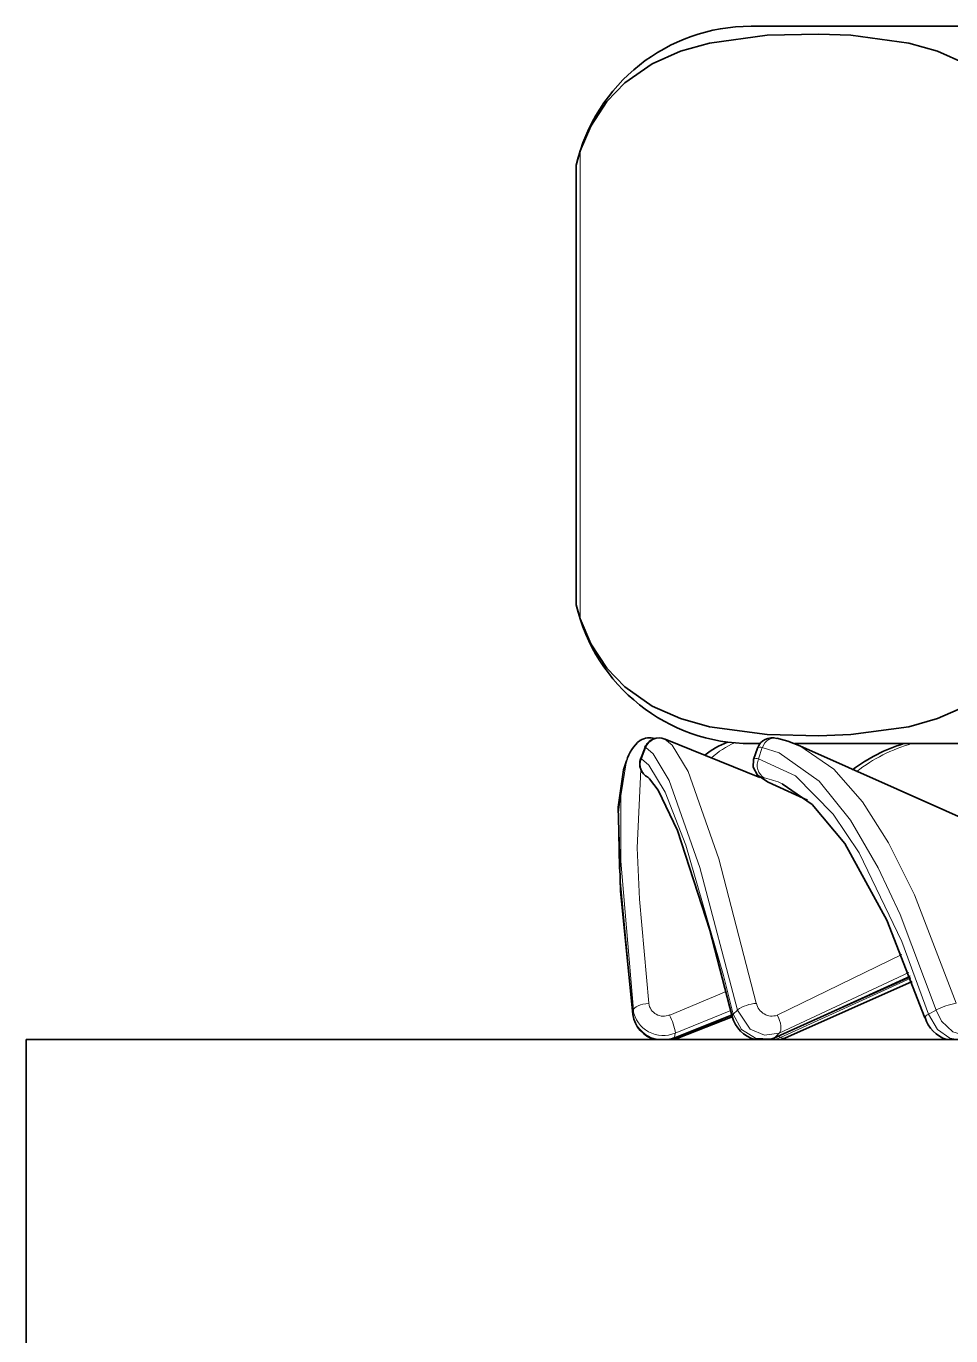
# Model space of a CAD drawing. Extents: x 315 to 857, y 212 to 651.
# Drawn here: x 392.412 to 395.505, y 224.796 to 229.177 of the extents above; entities that cross this region are included whole.
import ezdxf

# ---------------------------------------------------------------- set-up
doc = ezdxf.new("R2010")
doc.units = 0

msp = doc.modelspace()

# ---------------------------------------------------------------- linework, layer by layer
at = {"color": 7, "lineweight": 35, "ltscale": 0.009401}
msp.add_line((394.8365, 229.1768), (395.2126, 229.1768), dxfattribs=at)
at = {"color": 7, "lineweight": 35, "ltscale": 0.11937}
msp.add_line((395.2126, 229.1768), (399.9874, 229.1768), dxfattribs=at)
at = {"color": 7, "lineweight": 35, "ltscale": 0.001228}
for p, q in [((394.2654, 228.7594), (394.252, 228.7121)), ((394.2654, 227.1941), (394.252, 227.2414))]:
    msp.add_line(p, q, dxfattribs=at)
at = {"color": 7, "lineweight": 13, "ltscale": 0.039132}
msp.add_line((394.2654, 228.7594), (394.2654, 227.1941), dxfattribs=at)
at = {"color": 7, "lineweight": 35, "ltscale": 0.036768}
msp.add_line((394.252, 228.7121), (394.252, 227.2414), dxfattribs=at)
at = {"color": 7, "lineweight": 35, "ltscale": 0.001002}
msp.add_line((394.4818, 226.7644), (394.4673, 226.727), dxfattribs=at)
at = {"color": 7, "lineweight": 13, "ltscale": 0.001003}
msp.add_line((394.4841, 226.764), (394.4698, 226.7265), dxfattribs=at)
at = {"color": 7, "lineweight": 13, "ltscale": 5.97095e-05}
msp.add_line((394.4818, 226.7644), (394.4841, 226.764), dxfattribs=at)
at = {"color": 7, "lineweight": 13, "ltscale": 3.19912e-05}
msp.add_line((394.5472, 226.7926), (394.5483, 226.792), dxfattribs=at)
at = {"color": 7, "lineweight": 35, "ltscale": 0.008546}
msp.add_line((394.5493, 226.7919), (394.8661, 226.6635), dxfattribs=at)
at = {"color": 7, "lineweight": 35, "ltscale": 0.000727844}
msp.add_line((394.8365, 226.7768), (394.8657, 226.7768), dxfattribs=at)
at = {"color": 7, "lineweight": 35, "ltscale": 0.000985937}
msp.add_line((394.8576, 226.7615), (394.8449, 226.7242), dxfattribs=at)
at = {"color": 7, "lineweight": 13, "ltscale": 0.000986885}
msp.add_line((394.8739, 226.764), (394.8615, 226.7265), dxfattribs=at)
at = {"color": 7, "lineweight": 35, "ltscale": 0.000948212}
msp.add_line((394.9596, 226.7848), (394.923, 226.7946), dxfattribs=at)
at = {"color": 7, "lineweight": 35, "ltscale": 0.001059}
msp.add_line((394.9992, 226.7697), (394.9596, 226.7848), dxfattribs=at)
at = {"color": 7, "lineweight": 35, "ltscale": 0.00575}
msp.add_line((394.9826, 226.7768), (395.2126, 226.7768), dxfattribs=at)
at = {"color": 7, "lineweight": 35, "ltscale": 0.008212}
msp.add_line((395.2126, 226.7768), (395.541, 226.7768), dxfattribs=at)
at = {"color": 7, "lineweight": 35, "ltscale": 0.000807265}
msp.add_line((394.4203, 226.7198), (394.4101, 226.6892), dxfattribs=at)
at = {"color": 7, "lineweight": 13, "ltscale": 6.30672e-05}
msp.add_line((394.4698, 226.7265), (394.4673, 226.727), dxfattribs=at)
at = {"color": 7, "lineweight": 35, "ltscale": 0.003623}
msp.add_line((394.8935, 226.6479), (395.0251, 226.5872), dxfattribs=at)
at = {"color": 7, "lineweight": 13, "ltscale": 0.003448}
msp.add_line((394.8978, 226.6467), (395.023, 226.5889), dxfattribs=at)
at = {"color": 7, "lineweight": 13, "ltscale": 0.011573}
msp.add_line((395.3404, 226.071), (394.9239, 225.869), dxfattribs=at)
at = {"color": 7, "lineweight": 13, "ltscale": 0.011962}
msp.add_line((395.3638, 226.0114), (394.9306, 225.8082), dxfattribs=at)
at = {"color": 7, "lineweight": 35, "ltscale": 0.012517}
msp.add_line((395.3692, 225.997), (394.9124, 225.7921), dxfattribs=at)
at = {"color": 7, "lineweight": 13, "ltscale": 0.012428}
msp.add_line((394.9156, 225.7943), (395.3683, 225.9996), dxfattribs=at)
at = {"color": 7, "lineweight": 13, "ltscale": 0.011984}
msp.add_line((394.9345, 225.7943), (395.3708, 225.9928), dxfattribs=at)
at = {"color": 7, "lineweight": 35, "ltscale": 0.011646}
msp.add_line((395.3752, 225.981), (394.9494, 225.7921), dxfattribs=at)
at = {"color": 7, "lineweight": 13, "ltscale": 0.005108}
msp.add_line((394.7527, 225.9479), (394.5643, 225.869), dxfattribs=at)
at = {"color": 7, "lineweight": 13, "ltscale": 0.000352029}
msp.add_line((394.4412, 225.8717), (394.4429, 225.8857), dxfattribs=at)
at = {"color": 7, "lineweight": 13, "ltscale": 0.005026}
msp.add_line((394.769, 225.8845), (394.583, 225.8082), dxfattribs=at)
at = {"color": 7, "lineweight": 13, "ltscale": 0.000501773}
msp.add_line((394.7766, 225.8717), (394.791, 225.8857), dxfattribs=at)
at = {"color": 7, "lineweight": 13, "ltscale": 0.000724587}
msp.add_line((395.4299, 225.8717), (395.4553, 225.8857), dxfattribs=at)
at = {"color": 7, "lineweight": 35, "ltscale": 0.005201}
msp.add_line((394.7725, 225.868), (394.5792, 225.7912), dxfattribs=at)
at = {"color": 7, "lineweight": 13, "ltscale": 0.005148}
msp.add_line((394.5807, 225.7943), (394.7718, 225.871), dxfattribs=at)
at = {"color": 7, "lineweight": 13, "ltscale": 0.004987}
msp.add_line((394.5872, 225.7943), (394.7723, 225.8686), dxfattribs=at)
at = {"color": 7, "lineweight": 35, "ltscale": 0.00489}
msp.add_line((394.7738, 225.8632), (394.592, 225.7911), dxfattribs=at)
at = {"color": 7, "lineweight": 35, "ltscale": 0.000351056}
msp.add_line((394.5658, 225.7869), (394.5792, 225.7912), dxfattribs=at)
at = {"color": 7, "lineweight": 35, "ltscale": 0.000347074}
msp.add_line((394.5788, 225.7869), (394.592, 225.7911), dxfattribs=at)
at = {"color": 7, "lineweight": 13, "ltscale": 8.56465e-05}
msp.add_line((394.5792, 225.7912), (394.5807, 225.7943), dxfattribs=at)
at = {"color": 7, "lineweight": 13, "ltscale": 0.000353578}
msp.add_line((394.5807, 225.7943), (394.583, 225.8082), dxfattribs=at)
at = {"color": 7, "lineweight": 13, "ltscale": 0.000141564}
msp.add_line((394.592, 225.7911), (394.5872, 225.7943), dxfattribs=at)
at = {"color": 7, "lineweight": 35, "ltscale": 0.000372846}
msp.add_line((394.8983, 225.787), (394.9124, 225.7921), dxfattribs=at)
at = {"color": 7, "lineweight": 13, "ltscale": 0.000512874}
msp.add_line((394.9156, 225.7943), (394.9306, 225.8082), dxfattribs=at)
at = {"color": 7, "lineweight": 13, "ltscale": 0.000216129}
msp.add_line((394.9345, 225.7943), (394.9272, 225.7988), dxfattribs=at)
at = {"color": 7, "lineweight": 35, "ltscale": 0.000366129}
msp.add_line((394.9494, 225.7921), (394.9357, 225.7871), dxfattribs=at)
at = {"color": 7, "lineweight": 35, "ltscale": 0.075}
msp.add_line((392.412, 222.7869), (392.412, 225.7869), dxfattribs=at)
at = {"color": 7, "lineweight": 35, "ltscale": 0.125}
msp.add_line((392.412, 225.7869), (397.412, 225.7869), dxfattribs=at)
at = {"color": 7, "lineweight": 35}
for points in [[(394.2654, 228.7594), (394.3006, 228.8425), (394.3543, 228.9243), (394.4147, 228.9872), (394.506, 229.0508), (394.6002, 229.0929), (394.6971, 229.1202), (394.8908, 229.1463), (395.0629, 229.1506)], [(395.7954, 228.7594), (395.7603, 228.8425), (395.7065, 228.9243), (395.6461, 228.9872), (395.5548, 229.0508), (395.4606, 229.0929), (395.3638, 229.1202), (395.17, 229.1463), (395.0629, 229.1506)], [(394.2654, 227.1941), (394.3006, 227.1111), (394.3543, 227.0292), (394.4147, 226.9663), (394.506, 226.9027), (394.6002, 226.8607), (394.6971, 226.8333), (394.8908, 226.8072), (395.0629, 226.8029)], [(395.7954, 227.1941), (395.7603, 227.1111), (395.7065, 227.0292), (395.6461, 226.9663), (395.5548, 226.9027), (395.4606, 226.8607), (395.3638, 226.8333), (395.17, 226.8072), (395.0629, 226.8029)], [(394.9992, 226.7697), (395.6511, 226.48), (395.9233, 226.3754), (396.0431, 226.3406)], [(394.894, 226.6477), (394.8575, 226.671), (394.8431, 226.698), (394.8449, 226.7242)], [(394.4101, 226.6892), (394.3919, 226.5645), (394.4002, 226.2846), (394.4412, 225.8702)], [(394.4909, 226.6645), (394.4973, 226.6593), (394.5263, 226.621), (394.5901, 226.4866), (394.6986, 226.1525), (394.7734, 225.8643)], [(394.9411, 226.6423), (395.0406, 226.5732), (395.1501, 226.4429), (395.2911, 226.1864), (395.4181, 225.8601)]]:
    msp.add_lwpolyline(points, dxfattribs=at)
at = {"color": 7, "lineweight": 13}
for points in [[(394.791, 225.8857), (394.6657, 226.363), (394.5623, 226.6531), (394.5087, 226.7428), (394.4841, 226.764)], [(394.8541, 225.9081), (394.7291, 226.3917), (394.6264, 226.6833), (394.5729, 226.7714), (394.5483, 226.792)], [(395.4553, 225.8857), (395.3352, 226.2055), (395.2619, 226.3619), (395.1691, 226.521), (395.0638, 226.6514), (394.9308, 226.7459), (394.8739, 226.764)], [(395.5223, 225.9081), (395.3835, 226.2706), (395.2965, 226.4451), (395.2096, 226.5816), (395.1131, 226.6916), (394.9992, 226.7697)], [(394.4429, 225.8857), (394.4005, 226.3834), (394.4014, 226.6027), (394.4203, 226.7198)], [(394.4698, 226.7265), (394.4943, 226.705), (394.5489, 226.6147), (394.6189, 226.4376), (394.7447, 226.0009), (394.7766, 225.8717)], [(394.8615, 226.7265), (394.9847, 226.6686), (395.1114, 226.5408), (395.1977, 226.4114), (395.3404, 226.115), (395.4299, 225.8717)], [(394.4101, 226.6892), (394.3918, 226.5364), (394.3957, 226.3629), (394.4412, 225.8717)], [(394.4945, 225.9081), (394.463, 226.257), (394.4555, 226.4285), (394.468, 226.69)], [(394.8819, 226.662), (394.877, 226.6627), (394.8755, 226.6625), (394.8745, 226.6617), (394.8754, 226.66), (394.8822, 226.6548), (394.8978, 226.6467)], [(394.9306, 225.8082), (394.8815, 225.8016), (394.8331, 225.8222), (394.791, 225.8857)], [(395.5775, 225.8082), (395.5527, 225.8006), (395.5115, 225.8123), (395.4736, 225.8489), (395.4553, 225.8857)], [(394.7766, 225.8717), (394.805, 225.8206), (394.8516, 225.7915), (394.902, 225.7895), (394.9156, 225.7943)], [(395.4299, 225.8717), (395.4597, 225.8205), (395.5014, 225.7913), (395.529, 225.7871), (395.5516, 225.7943)]]:
    msp.add_lwpolyline(points, dxfattribs=at)
at = {"color": 7, "lineweight": 35}
for centre, radius, start, end in [((394.8365, 228.5768), 0.6, 90, 166.961), ((394.8365, 227.3768), 0.6, 193.039, 270), ((394.5426, 226.6872), 0.1264, 128.0029, 165.0358), ((394.4984, 226.7336), 0.0628, 74.642, 120.9933), ((394.5286, 226.7458), 0.0504, 67.2134, 158.3764), ((394.8603, 226.52), 0.2815, 111.4475, 129.2571), ((394.9078, 226.743), 0.0536, 73.5665, 159.7007), ((395.5019, 226.2637), 0.5358, 106.7627, 127.424), ((394.5147, 226.7092), 0.0507, 159.4814, 241.9302), ((394.539, 225.8831), 0.0987, 187.4965, 256.6488), ((394.8769, 225.8901), 0.1067, 194.0134, 255.2836), ((395.5258, 225.8938), 0.1126, 197.3396, 252.059)]:
    msp.add_arc(centre, radius, start, end, dxfattribs=at)
at = {"color": 7, "lineweight": 13}
for centre, radius, start, end in [((394.493, 226.7466), 0.0489, 68.189, 125.009), ((394.5304, 226.7457), 0.0497, 68.8698, 158.4434), ((394.8832, 226.5371), 0.2624, 112.6542, 132.9901), ((394.867, 226.7469), 0.0178, 67.8776, 122.8106), ((394.916, 226.752), 0.0432, 69.4992, 164.158), ((395.5161, 226.269), 0.5272, 105.6168, 128.2503), ((394.5149, 226.7072), 0.049, 156.8271, 247.2852), ((394.8543, 226.7092), 0.0182, 67.5466, 122.1323), ((394.9077, 226.7049), 0.0506, 154.9747, 239.0019), ((394.8232, 226.3874), 0.2809, 65.1878, 77.9371), ((394.5428, 225.9024), 0.102, 189.4926, 293.1), ((394.5442, 225.9155), 0.0505, 188.4363, 293.3186), ((394.8613, 225.7831), 0.1249, 93.2601, 124.3872), ((394.9067, 225.9185), 0.0531, 191.1391, 289.1964), ((395.5554, 225.698), 0.2128, 98.9519, 118.063), ((394.5411, 225.8887), 0.102, 189.6593, 292.7284), ((394.4055, 225.7841), 0.1796, 7.7168, 28.117), ((394.7818, 225.8648), 0.00853, 126.8676, 183.6408), ((395.4353, 225.8529), 0.0191, 106.0074, 157.2328), ((394.9015, 225.8642), 0.0772, 266.7895, 295.2736), ((394.9443, 225.8072), 0.0161, 232.9888, 288.716)]:
    msp.add_arc(centre, radius, start, end, dxfattribs=at)
for centre, major_axis, ratio, start_param, end_param in [((394.4926, 225.89), (0.0497, 0.0057), 0.357597, 1.491101, 3.059194), ((394.9064, 225.8514), (0.0211, -0.0453), 0.472412, 0.158529, 1.742935)]:
    msp.add_ellipse(centre, major_axis=major_axis, ratio=ratio, start_param=start_param, end_param=end_param, dxfattribs=at)

doc.saveas('drawing.dxf')
